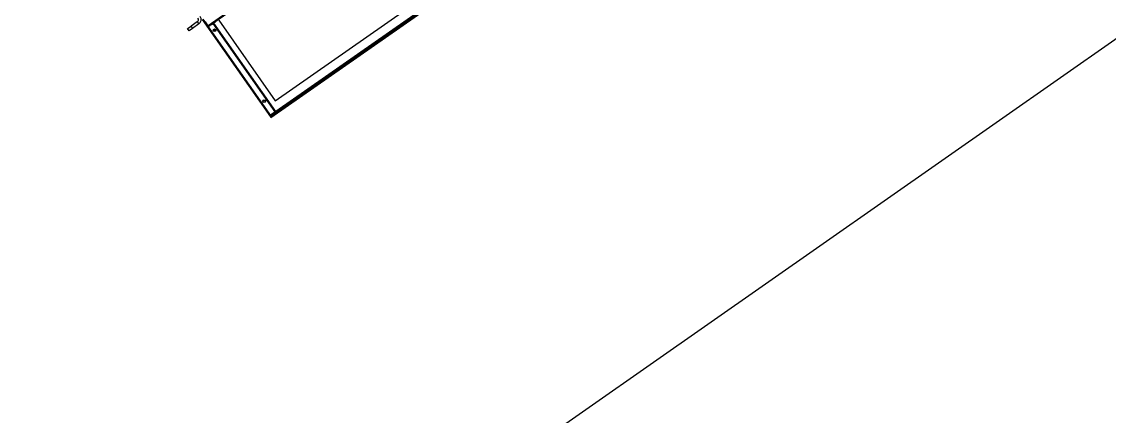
# Model space of a CAD drawing. Header units: millimetres. Extents: x 152904052 to 153933663, y 538271515 to 539240469.
# Drawn here: x 153346420 to 153348844, y 538940751 to 538941631 of the extents above; entities that cross this region are included whole.
import ezdxf

# ---------------------------------------------------------------- set-up
doc = ezdxf.new("R2010")
doc.units = ezdxf.units.MM
doc.layers.add('POWR', color=5, linetype='Continuous')

msp = doc.modelspace()

# ---------------------------------------------------------------- linework, layer by layer
at = {"layer": 'POWR', "color": 7}
for p, q in [((153347732.1, 538942250), (153346835.9, 538941622.5)), ((153347731.6, 538942247.1), (153346838.9, 538941622)), ((153346984.9, 538941454.9), (153347838.5, 538942052.6)), ((153346974.8, 538941419), (153347875.9, 538942049.9)), ((153346975.7, 538941417.7), (153347876.8, 538942048.6)), ((153346976.6, 538941422), (153347872.4, 538942049.2)), ((153347862.5, 538942042.7), (153346986, 538941429)), ((153347860.6, 538942043.1), (153346986.3, 538941430.8)), ((153346789.8, 538941616.2), (153346797.5, 538941621.5)), ((153346793.2, 538941611.2), (153346789.8, 538941616.2)), ((153346800.9, 538941616.6), (153346793.2, 538941611.2)), ((153346811.5, 538941631.3), (153346797.5, 538941621.5)), ((153346797.5, 538941621.5), (153346800.9, 538941616.6)), ((153346814.9, 538941626.4), (153346800.9, 538941616.6)), ((153346811.5, 538941631.3), (153346814.9, 538941626.4)), ((153346822.6, 538941636.4), (153346974.7, 538941419.1)), ((153346823.9, 538941637.3), (153346976, 538941420)), ((153346973, 538941425.2), (153346827.1, 538941633.6)), ((153346835.9, 538941622.5), (153346829.7, 538941631.4)), ((153346842.9, 538941624.7), (153346842.9, 538941624.8)), ((153346846.9, 538941627.5), (153346985.1, 538941430)), ((153346985.2, 538941430.1), (153346847, 538941627.5)), ((153346847.8, 538941628.1), (153346847.7, 538941628.2)), ((153346986.3, 538941430.8), (153346848, 538941628.3)), ((153346850.1, 538941629.7), (153346850, 538941629.8)), ((153346859.1, 538941634.6), (153346984.9, 538941454.9)), ((153346973, 538941425.2), (153346973.8, 538941424.1)), ((153346973, 538941425.2), (153346977.2, 538941424.4)), ((153346973.8, 538941424.1), (153346977.9, 538941423.4)), ((153346977.7, 538941421.1), (153346974.7, 538941419)), ((153346976, 538941420), (153346974.7, 538941419.1)), ((153346975.3, 538941423.9), (153346976.6, 538941422)), ((153346985.1, 538941430), (153346977.2, 538941424.4)), ((153346977.9, 538941423.4), (153346985.9, 538941429)), ((153346985.1, 538941430), (153346985.2, 538941430.1)), ((153346985.2, 538941430.1), (153346986.3, 538941430.8)), ((153346985.2, 538941430.1), (153346986.2, 538941430.7)), ((153346986.3, 538941430.8), (153346985.3, 538941430)), ((153346985.3, 538941430), (153346986, 538941429)), ((153346986, 538941429), (153346985.9, 538941429)), ((153346974.7, 538941419), (153346974.7, 538941419.1)), ((153346974.8, 538941419), (153346974.7, 538941419)), ((153346974.8, 538941419), (153346975.7, 538941417.7))]:
    msp.add_line(p, q, dxfattribs=at)
msp.add_lwpolyline([(153330841.6, 538928976.8), (153328958.8, 538931665.8), (153359501.3, 538953081.9), (153361398.2, 538950372.8), (153330841.6, 538928976.8)], dxfattribs=at)
for centre, radius in [((153346850, 538941612.2), 3), ((153346850, 538941612.2), 2.1), ((153346960.7, 538941454.1), 3), ((153346960.7, 538941454.1), 2.1)]:
    msp.add_circle(centre, radius, dxfattribs=at)
for centre, radius, start, end in [((153346808, 538941636.2), 6, 305, 35), ((153346808, 538941636.2), 12, 305, 35), ((153346837.7, 538941623.7), 2.1, 215, 305)]:
    msp.add_arc(centre, radius, start, end, dxfattribs=at)
for points in [[(153346838.9, 538941622), (153346838.7, 538941621.9), (153346838.4, 538941621.8), (153346837.7, 538941621.9), (153346836.8, 538941622.1), (153346836.2, 538941622.4), (153346835.9, 538941622.5)], [(153346986.3, 538941430.8), (153346986.3, 538941430.6), (153346986.3, 538941430.2), (153346986.3, 538941429.7), (153346986.2, 538941429.3), (153346986, 538941429.1), (153346986, 538941429)]]:
    msp.add_open_spline(points, degree=3, dxfattribs=at)
for points, knots in [([(153346842.9, 538941624.7), (153346842.9, 538941624.7), (153346843, 538941624.8), (153346843.4, 538941625.1), (153346844.1, 538941625.5), (153346845, 538941626.2), (153346846.1, 538941627), (153346847, 538941627.6), (153346847.4, 538941627.9), (153346847.5, 538941627.9)], [0, 0, 0, 0, 0.198163, 0.364733, 0.510871, 0.650835, 0.799277, 0.967754, 1, 1, 1, 1]), ([(153346847.8, 538941628.1), (153346847.8, 538941628.1), (153346847.8, 538941628.1), (153346847.9, 538941628.2), (153346848.2, 538941628.4), (153346848.5, 538941628.6), (153346848.8, 538941628.8), (153346849.2, 538941629.1), (153346849.6, 538941629.4), (153346849.9, 538941629.6), (153346850.1, 538941629.7)], [0, 0, 0, 0, 0.142267, 0.262446, 0.36816, 0.4692, 0.575829, 0.696408, 0.836596, 1, 1, 1, 1]), ([(153346850.1, 538941629.7), (153346850.5, 538941630), (153346851.4, 538941630.7), (153346852.1, 538941631.1), (153346852.3, 538941631.3), (153346852.3, 538941631.3), (153346852.3, 538941631.3)], [0, 0, 0, 0, 0.395312, 0.794296, 0.975528, 1, 1, 1, 1]), ([(153346976.6, 538941422), (153346976.4, 538941421.9), (153346976, 538941421.7), (153346975.5, 538941421.6), (153346975.2, 538941421.5), (153346975, 538941421.5), (153346975, 538941421.5), (153346974.9, 538941421.6)], [0, 0, 0, 0, 0.26101, 0.482061, 0.703095, 0.924129, 1, 1, 1, 1]), ([(153346977.7, 538941421.1), (153346977.6, 538941421.1), (153346977.5, 538941421.2), (153346977.2, 538941421.5), (153346976.8, 538941421.8), (153346976.7, 538941421.9), (153346976.6, 538941422)], [0, 0, 0, 0, 0.194994, 0.538536, 0.882077, 1, 1, 1, 1])]:
    msp.add_open_spline(points, degree=3, knots=knots, dxfattribs=at)

doc.saveas('drawing.dxf')
